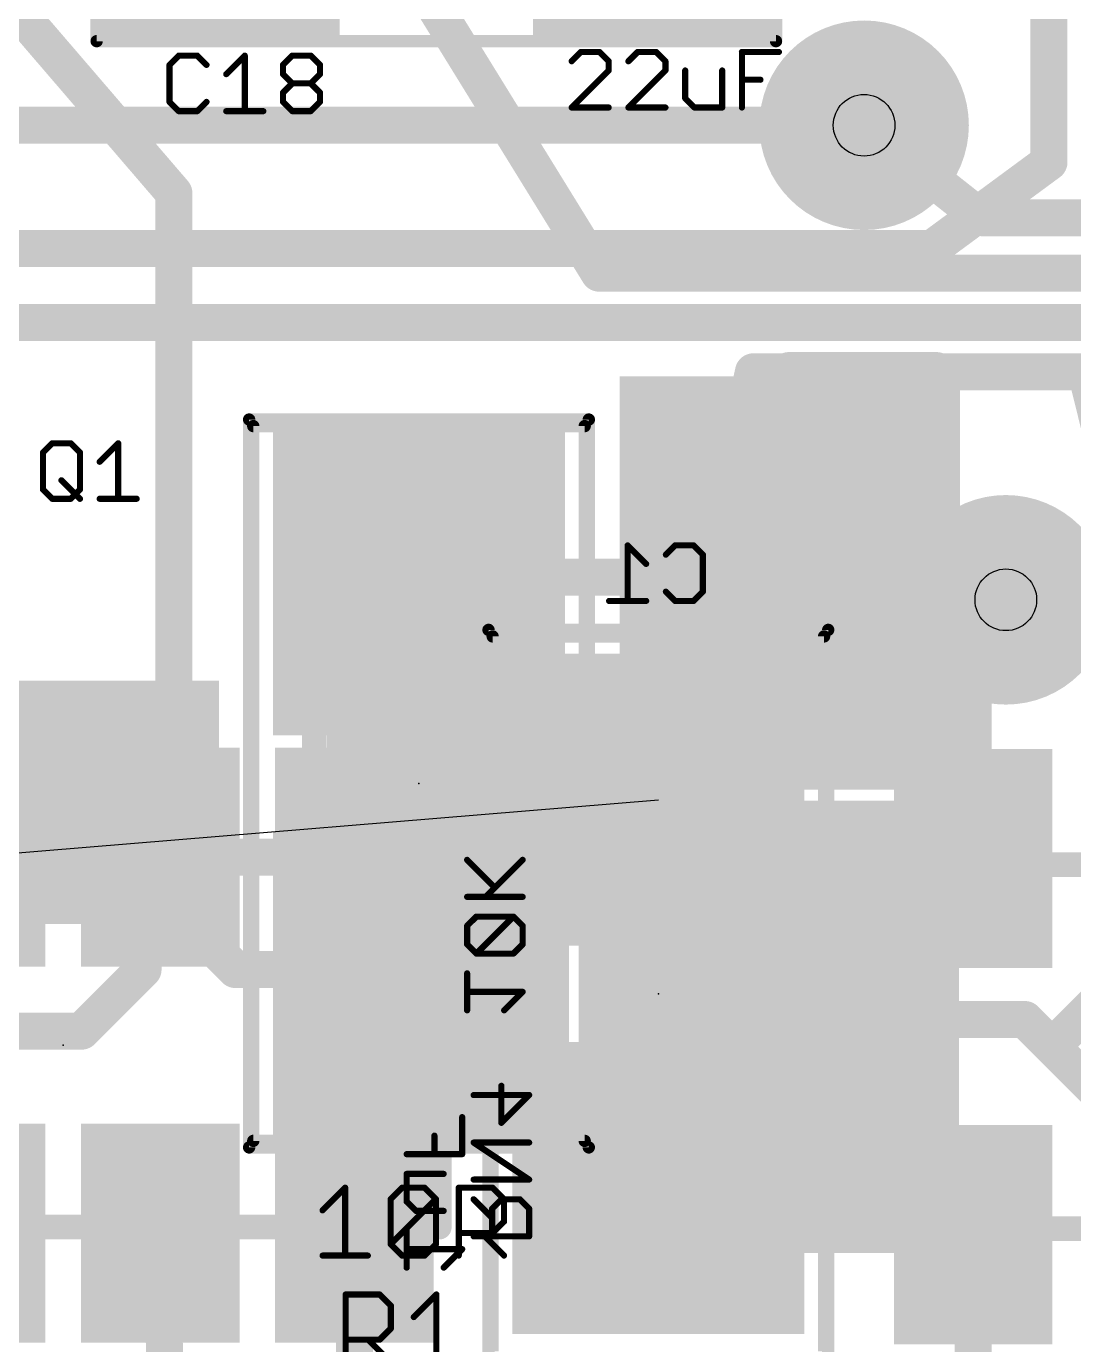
# Model space of a CAD drawing. Extents: x -10.2 to 81, y -3.9 to 69.4.
# Drawn here: x 55.78 to 60.1, y 43.54 to 48.97 of the extents above; entities that cross this region are included whole.
import ezdxf

# ---------------------------------------------------------------- set-up
doc = ezdxf.new("R2010")
doc.units = 0
for name, color, linetype in [('1', 22, 'CONTINUOUS'), ('16', 175, 'CONTINUOUS'), ('18', 82, 'CONTINUOUS'), ('19', 53, 'CONTINUOUS'), ('21', 253, 'CONTINUOUS'), ('22', 253, 'CONTINUOUS'), ('23', 7, 'CONTINUOUS'), ('24', 7, 'CONTINUOUS'), ('25', 253, 'CONTINUOUS'), ('26', 253, 'CONTINUOUS'), ('27', 253, 'CONTINUOUS'), ('28', 253, 'CONTINUOUS'), ('29', 253, 'CONTINUOUS'), ('30', 253, 'CONTINUOUS'), ('31', 253, 'CONTINUOUS'), ('32', 253, 'CONTINUOUS'), ('35', 253, 'CONTINUOUS'), ('36', 253, 'CONTINUOUS'), ('39', 22, 'CONTINUOUS'), ('40', 175, 'CONTINUOUS'), ('44', 253, 'CONTINUOUS'), ('51', 253, 'CONTINUOUS'), ('52', 253, 'CONTINUOUS')]:
    doc.layers.add(name, color=color, linetype=linetype)

# ---------------------------------------------------------------- blocks, each defined once
blk = doc.blocks.new('RECT')
blk.add_solid([(-0.5, -0.5), (0.5, -0.5), (-0.5, 0.5), (0.5, 0.5)])
blk = doc.blocks.new('ROUNDV')
at = {"const_width": 0.5}
blk.add_lwpolyline([(0, -0.25, 1), (0, 0.25, 1), (0, -0.25)], format="xyb", dxfattribs=at)

msp = doc.modelspace()

# ---------------------------------------------------------------- linework, layer by layer
at = {"layer": '1', "const_width": 0.1524}
for points in [[(59.9948, 48.4124), (59.9948, 52.578)], [(55.1688, 48.5648), (59.2328, 48.5648)], [(59.5122, 48.0568), (59.9948, 48.4124)], [(50.6984, 48.0568), (59.5122, 48.0568)], [(54.483, 47.752), (63.5, 47.752)], [(58.9002, 46.702), (58.9268, 46.7286)], [(57.3982, 46.702), (58.9002, 46.702)], [(59.817, 46.609), (60.452, 46.609)], [(56.0226, 45.7745), (56.0226, 45.7044)], [(56.0226, 45.7044), (56.642, 45.085)], [(60.579, 45.339), (60.0075, 44.7675)], [(56.642, 45.085), (57.3152, 45.085)], [(57.3152, 45.085), (57.3982, 45.002)], [(58.923, 44.8792), (59.8958, 44.8792)], [(59.8958, 44.8792), (60.0075, 44.7675)], [(60.0075, 44.7675), (61.341, 43.434)]]:
    msp.add_lwpolyline(points, dxfattribs=at)
at = {"layer": '1', "const_width": 0.0762}
for points in [[(59.2328, 48.5267, 1), (59.2328, 48.6029)], [(60.0174, 48.3817, 1), (59.9722, 48.4431)], [(59.9567, 48.4124, 1), (60.0329, 48.4124)], [(59.4896, 48.0875, 1), (59.5348, 48.0261)], [(59.5122, 48.0187, 1), (59.5122, 48.0949)], [(58.9537, 46.7016, 1), (58.8999, 46.7555)], [(57.3982, 46.7401, 1), (57.3982, 46.6639)], [(58.8732, 46.7289, 1), (58.9271, 46.675)], [(58.9002, 46.6639, 1), (58.9002, 46.7401)], [(59.817, 46.6471, 1), (59.817, 46.5709)], [(56.0607, 45.7745, 1), (55.9845, 45.7745)], [(56.0495, 45.7313, 1), (55.9957, 45.6775)], [(55.9845, 45.7044, 1), (56.0607, 45.7044)], [(56.642, 45.1231, 1), (56.642, 45.0469)], [(56.6151, 45.0581, 1), (56.6689, 45.1119)], [(57.3422, 45.1119, 1), (57.2883, 45.0581)], [(57.3152, 45.0469, 1), (57.3152, 45.1231)], [(57.3713, 44.975, 1), (57.4252, 45.0289)], [(58.923, 44.9173, 1), (58.923, 44.8411)], [(59.9228, 44.9061, 1), (59.8689, 44.8522)], [(59.8958, 44.8411, 1), (59.8958, 44.9173)], [(60.0344, 44.7944, 1), (59.9806, 44.7406)], [(59.9806, 44.7944, 1), (60.0344, 44.7406)], [(59.9806, 44.7406, 1), (60.0344, 44.7944)]]:
    msp.add_lwpolyline(points, format="xyb", dxfattribs=at)
at = {"layer": '16', "const_width": 0.1524}
for points in [[(56.388, 48.2854), (54.991, 49.911)], [(58.1406, 47.9552), (57.404, 49.149)], [(59.7154, 48.1838), (59.2328, 48.5648)], [(56.388, 45.6194), (56.388, 48.2854)], [(62.6872, 48.1838), (59.7154, 48.1838)], [(62.5856, 47.9552), (58.1406, 47.9552)], [(58.7768, 47.5488), (58.3848, 45.7851)], [(60.1472, 47.5488), (58.7768, 47.5488)], [(60.4822, 46.1978), (60.1472, 47.5488)], [(59.6822, 46.4742), (59.817, 46.609)], [(59.6822, 45.5427), (59.6822, 46.4742)], [(56.388, 45.6194), (56.3319, 45.5485)], [(56.261, 45.4776), (56.3319, 45.5485)], [(57.1319, 45.5485), (56.3319, 45.5485)], [(57.1377, 45.5427), (57.1319, 45.5485)], [(59.6822, 45.5427), (57.1377, 45.5427)], [(56.261, 45.085), (56.261, 45.4776)], [(56.007, 44.831), (56.261, 45.085)], [(54.991, 44.831), (56.007, 44.831)], [(58.5772, 43.9927), (58.3848, 44.1851)], [(56.3319, 43.9985), (56.3573, 43.3123)], [(57.1319, 43.9985), (57.1319, 43.4521)], [(59.6822, 43.9927), (58.5772, 43.9927)], [(59.6822, 43.9927), (59.6822, 43.1878)]]:
    msp.add_lwpolyline(points, dxfattribs=at)
at = {"layer": '16', "const_width": 0.0762}
for points in [[(59.2564, 48.5947, 1), (59.2092, 48.5349)], [(56.4261, 48.2854, 1), (56.3499, 48.2854)], [(56.3591, 48.2606, 1), (56.4169, 48.3102)], [(59.7154, 48.2219, 1), (59.7154, 48.1457)], [(59.6918, 48.1539, 1), (59.739, 48.2137)], [(58.1406, 47.9933, 1), (58.1406, 47.9171)], [(58.1082, 47.9352, 1), (58.173, 47.9752)], [(58.7768, 47.5869, 1), (58.7768, 47.5107)], [(58.814, 47.5405, 1), (58.7396, 47.5571)], [(60.1842, 47.558, 1), (60.1102, 47.5396)], [(59.8439, 46.5821, 1), (59.7901, 46.6359)], [(59.6552, 46.5011, 1), (59.7091, 46.4472)], [(59.7203, 46.4742, 1), (59.6441, 46.4742)], [(58.3476, 45.7934, 1), (58.422, 45.7769)], [(56.4179, 45.5958, 1), (56.3581, 45.643)], [(56.3499, 45.6194, 1), (56.4261, 45.6194)], [(56.3319, 45.5866, 1), (56.3319, 45.5104)], [(56.302, 45.5721, 1), (56.3618, 45.5249)], [(56.3589, 45.5215, 1), (56.305, 45.5754)], [(57.1589, 45.5754, 1), (57.105, 45.5215)], [(57.1377, 45.5808, 1), (57.1377, 45.5046)], [(57.1108, 45.5158, 1), (57.1647, 45.5696)], [(57.1319, 45.5104, 1), (57.1319, 45.5866)], [(59.6822, 45.5046, 1), (59.6822, 45.5808)], [(56.2991, 45.4776, 1), (56.2229, 45.4776)], [(56.2341, 45.5045, 1), (56.2879, 45.4506)], [(59.6441, 45.5427, 1), (59.7203, 45.5427)], [(56.2879, 45.0581, 1), (56.2341, 45.1119)], [(56.2229, 45.085, 1), (56.2991, 45.085)], [(55.9801, 44.8579, 1), (56.0339, 44.8041)], [(56.007, 44.7929, 1), (56.007, 44.8691)], [(58.4117, 44.2121, 1), (58.3578, 44.1582)], [(56.37, 43.9999, 1), (56.2939, 43.9971)], [(57.17, 43.9985, 1), (57.0938, 43.9985)], [(58.5772, 44.0308, 1), (58.5772, 43.9546)], [(59.7203, 43.9927, 1), (59.6441, 43.9927)], [(59.6822, 43.9546, 1), (59.6822, 44.0308)], [(58.5503, 43.9658, 1), (58.6042, 44.0196)]]:
    msp.add_lwpolyline(points, format="xyb", dxfattribs=at)
at = {"layer": '19'}
msp.add_line((55.5319, 45.5485), (58.3848, 45.7851), dxfattribs=at)
at = {"layer": '21'}
for points, const_width in [([(56.0697, 48.9113), (56.0697, 50.3113)], 0.0508), ([(58.8697, 50.3113), (58.8697, 48.9113)], 0.0508), ([(58.8697, 48.9113), (56.0697, 48.9113)], 0.0508), ([(58.9268, 45.9286), (58.9268, 47.5286)], 0.2032), ([(58.9268, 47.5286), (59.5268, 47.5286)], 0.2032), ([(56.6982, 44.352), (56.6982, 47.352)], 0.0508), ([(56.6982, 47.352), (58.0982, 47.352)], 0.0508), ([(58.0982, 47.352), (58.0982, 44.352)], 0.0508), ([(59.5268, 45.9286), (58.9268, 45.9286)], 0.2032), ([(59.523, 45.6792), (58.923, 45.6792)], 0.2032), ([(58.923, 45.6792), (58.923, 44.0792)], 0.2032), ([(58.0982, 44.352), (56.6982, 44.352)], 0.0508), ([(58.923, 44.0792), (59.523, 44.0792)], 0.2032)]:
    msp.add_lwpolyline(points, dxfattribs=dict(at, const_width=const_width))
for points, const_width in [([(56.0697, 48.924, 1), (56.0697, 48.8986)], 0.0254), ([(56.057, 48.9113, 1), (56.0824, 48.9113)], 0.0254), ([(58.857, 48.9113, 1), (58.8824, 48.9113)], 0.0254), ([(58.8697, 48.8986, 1), (58.8697, 48.924)], 0.0254), ([(58.9776, 47.5286, 1), (58.876, 47.5286)], 0.1016), ([(58.9268, 47.5794, 1), (58.9268, 47.4778)], 0.1016), ([(59.5268, 47.4778, 1), (59.5268, 47.5794)], 0.1016), ([(56.7109, 47.352, 1), (56.6855, 47.352)], 0.0254), ([(56.6982, 47.3647, 1), (56.6982, 47.3393)], 0.0254), ([(58.1109, 47.352, 1), (58.0855, 47.352)], 0.0254), ([(58.0982, 47.3393, 1), (58.0982, 47.3647)], 0.0254), ([(58.9268, 45.9794, 1), (58.9268, 45.8778)], 0.1016), ([(59.5268, 45.8778, 1), (59.5268, 45.9794)], 0.1016), ([(58.876, 45.9286, 1), (58.9776, 45.9286)], 0.1016), ([(58.923, 45.73, 1), (58.923, 45.6284)], 0.1016), ([(58.9738, 45.6792, 1), (58.8722, 45.6792)], 0.1016), ([(59.523, 45.6284, 1), (59.523, 45.73)], 0.1016), ([(56.6982, 44.3647, 1), (56.6982, 44.3393)], 0.0254), ([(56.6855, 44.352, 1), (56.7109, 44.352)], 0.0254), ([(58.0855, 44.352, 1), (58.1109, 44.352)], 0.0254), ([(58.0982, 44.3393, 1), (58.0982, 44.3647)], 0.0254), ([(58.923, 44.13, 1), (58.923, 44.0284)], 0.1016), ([(59.523, 44.0284, 1), (59.523, 44.13)], 0.1016), ([(58.8722, 44.0792, 1), (58.9738, 44.0792)], 0.1016)]:
    msp.add_lwpolyline(points, format="xyb", dxfattribs=dict(at, const_width=const_width))
at = {"layer": '22'}
for points, const_width in [([(59.0848, 46.4851), (57.6848, 46.4851)], 0.0508), ([(57.6848, 46.4851), (57.6848, 43.4851)], 0.0508), ([(59.0848, 43.4851), (59.0848, 46.4851)], 0.0508), ([(57.4819, 44.0235), (57.4819, 45.5235)], 0.1016), ([(59.3322, 45.5177), (59.3322, 44.0177)], 0.1016), ([(58.4153, 44.9851), (58.3543, 44.9851)], 0.5588)]:
    msp.add_lwpolyline(points, dxfattribs=dict(at, const_width=const_width))
for points, const_width in [([(57.6848, 46.4978, 1), (57.6848, 46.4724)], 0.0254), ([(57.6975, 46.4851, 1), (57.6721, 46.4851)], 0.0254), ([(59.0975, 46.4851, 1), (59.0721, 46.4851)], 0.0254), ([(59.0848, 46.4724, 1), (59.0848, 46.4978)], 0.0254), ([(57.5073, 45.5235, 1), (57.4565, 45.5235)], 0.0508), ([(59.3576, 45.5177, 1), (59.3068, 45.5177)], 0.0508), ([(58.3543, 45.1248, 1), (58.3543, 44.8454)], 0.2794), ([(58.4153, 44.8454, 1), (58.4153, 45.1248)], 0.2794), ([(57.4565, 44.0235, 1), (57.5073, 44.0235)], 0.0508), ([(59.3068, 44.0177, 1), (59.3576, 44.0177)], 0.0508)]:
    msp.add_lwpolyline(points, format="xyb", dxfattribs=dict(at, const_width=const_width))
at = {"layer": '23'}
msp.add_point((57.3982, 45.852), dxfattribs=at)
at = {"layer": '24'}
for p in [(58.3848, 44.9851), (55.9319, 44.7735)]:
    msp.add_point(p, dxfattribs=at)
at = {"layer": '25', "const_width": 0.0254}
for points in [[(56.4081, 48.8517), (56.37, 48.8136)], [(56.4844, 48.8517), (56.4081, 48.8517)], [(56.5225, 48.8136), (56.4844, 48.8517)], [(56.6038, 48.7755), (56.6801, 48.8517)], [(56.6801, 48.8517), (56.6801, 48.623)], [(56.8377, 48.8136), (56.8759, 48.8517)], [(56.8759, 48.8517), (56.9521, 48.8517)], [(56.9521, 48.8517), (56.9903, 48.8136)], [(56.37, 48.8136), (56.37, 48.6611)], [(56.8377, 48.7755), (56.8377, 48.8136)], [(56.9903, 48.8136), (56.9903, 48.7755)], [(56.8759, 48.7373), (56.8377, 48.7755)], [(56.8377, 48.6992), (56.8759, 48.7373)], [(56.8759, 48.7373), (56.9521, 48.7373)], [(56.9903, 48.7755), (56.9521, 48.7373)], [(56.9521, 48.7373), (56.9903, 48.6992)], [(56.8377, 48.6611), (56.8377, 48.6992)], [(56.9903, 48.6992), (56.9903, 48.6611)], [(56.37, 48.6611), (56.4081, 48.623)], [(56.4081, 48.623), (56.4844, 48.623)], [(56.4844, 48.623), (56.5225, 48.6611)], [(56.6038, 48.623), (56.7564, 48.623)], [(56.8759, 48.623), (56.8377, 48.6611)], [(56.9521, 48.623), (56.8759, 48.623)], [(56.9903, 48.6611), (56.9521, 48.623)], [(55.8483, 47.216), (55.8865, 47.2541)], [(55.8483, 47.0634), (55.8483, 47.216)], [(55.8865, 47.2541), (55.9627, 47.2541)], [(55.9627, 47.2541), (56.0009, 47.216)], [(56.0009, 47.216), (56.0009, 47.0634)], [(56.0822, 47.1778), (56.1585, 47.2541)], [(56.1585, 47.2541), (56.1585, 47.0253)], [(55.9246, 47.1016), (56.0009, 47.0253)], [(55.8865, 47.0253), (55.8483, 47.0634)], [(56.0009, 47.0634), (55.9627, 47.0253)], [(55.9627, 47.0253), (55.8865, 47.0253)], [(56.0822, 47.0253), (56.2347, 47.0253)], [(57.0961, 43.4664), (57.0961, 43.746)], [(57.0961, 43.746), (57.2359, 43.746)], [(57.2359, 43.746), (57.2825, 43.6994)], [(57.3768, 43.6528), (57.47, 43.746)], [(57.47, 43.746), (57.47, 43.4664)], [(57.2825, 43.6994), (57.2825, 43.6062)], [(57.2825, 43.6062), (57.2359, 43.5596)], [(57.2359, 43.5596), (57.0961, 43.5596)], [(57.1893, 43.5596), (57.2825, 43.4664)]]:
    msp.add_lwpolyline(points, dxfattribs=at)
at = {"layer": '25', "const_width": 0.0127}
for points in [[(56.4081, 48.8581, 1), (56.4081, 48.8454)], [(56.4126, 48.8473, 1), (56.4036, 48.8562)], [(56.4889, 48.8562, 1), (56.4799, 48.8473)], [(56.4844, 48.8454, 1), (56.4844, 48.8581)], [(56.6865, 48.8517, 1), (56.6738, 48.8517)], [(56.6846, 48.8473, 1), (56.6756, 48.8562)], [(56.8759, 48.8581, 1), (56.8759, 48.8454)], [(56.8803, 48.8473, 1), (56.8714, 48.8562)], [(56.9566, 48.8562, 1), (56.9476, 48.8473)], [(56.9521, 48.8454, 1), (56.9521, 48.8581)], [(56.3763, 48.8136, 1), (56.3636, 48.8136)], [(56.3655, 48.8181, 1), (56.3745, 48.8091)], [(56.518, 48.8091, 1), (56.527, 48.8181)], [(56.8332, 48.8181, 1), (56.8422, 48.8091)], [(56.8441, 48.8136, 1), (56.8314, 48.8136)], [(56.9966, 48.8136, 1), (56.9839, 48.8136)], [(56.9858, 48.8091, 1), (56.9947, 48.8181)], [(56.5994, 48.78, 1), (56.6083, 48.771)], [(56.8422, 48.78, 1), (56.8332, 48.771)], [(56.8314, 48.7755, 1), (56.8441, 48.7755)], [(56.8759, 48.7437, 1), (56.8759, 48.731)], [(56.8803, 48.7329, 1), (56.8714, 48.7418)], [(56.8714, 48.7329, 1), (56.8803, 48.7418)], [(56.9566, 48.7418, 1), (56.9476, 48.7329)], [(56.9476, 48.7418, 1), (56.9566, 48.7329)], [(56.9521, 48.731, 1), (56.9521, 48.7437)], [(56.9839, 48.7755, 1), (56.9966, 48.7755)], [(56.9947, 48.771, 1), (56.9858, 48.78)], [(56.8332, 48.7037, 1), (56.8422, 48.6947)], [(56.8441, 48.6992, 1), (56.8314, 48.6992)], [(56.9966, 48.6992, 1), (56.9839, 48.6992)], [(56.9858, 48.6947, 1), (56.9947, 48.7037)], [(56.3745, 48.6656, 1), (56.3655, 48.6566)], [(56.3636, 48.6611, 1), (56.3763, 48.6611)], [(56.4081, 48.6293, 1), (56.4081, 48.6166)], [(56.4036, 48.6185, 1), (56.4126, 48.6274)], [(56.4799, 48.6274, 1), (56.4889, 48.6185)], [(56.4844, 48.6166, 1), (56.4844, 48.6293)], [(56.527, 48.6566, 1), (56.518, 48.6656)], [(56.6038, 48.6293, 1), (56.6038, 48.6166)], [(56.6738, 48.623, 1), (56.6865, 48.623)], [(56.7564, 48.6166, 1), (56.7564, 48.6293)], [(56.8422, 48.6656, 1), (56.8332, 48.6566)], [(56.8314, 48.6611, 1), (56.8441, 48.6611)], [(56.8759, 48.6293, 1), (56.8759, 48.6166)], [(56.8714, 48.6185, 1), (56.8803, 48.6274)], [(56.9476, 48.6274, 1), (56.9566, 48.6185)], [(56.9521, 48.6166, 1), (56.9521, 48.6293)], [(56.9839, 48.6611, 1), (56.9966, 48.6611)], [(56.9947, 48.6566, 1), (56.9858, 48.6656)], [(55.8547, 47.216, 1), (55.842, 47.216)], [(55.8439, 47.2205, 1), (55.8528, 47.2115)], [(55.8865, 47.2605, 1), (55.8865, 47.2478)], [(55.891, 47.2496, 1), (55.882, 47.2586)], [(55.9672, 47.2586, 1), (55.9582, 47.2496)], [(55.9627, 47.2478, 1), (55.9627, 47.2605)], [(56.0072, 47.216, 1), (55.9945, 47.216)], [(55.9964, 47.2115, 1), (56.0054, 47.2205)], [(56.1648, 47.2541, 1), (56.1521, 47.2541)], [(56.163, 47.2496, 1), (56.154, 47.2586)], [(56.0777, 47.1823, 1), (56.0867, 47.1734)], [(55.9291, 47.1061, 1), (55.9201, 47.0971)], [(55.8528, 47.0679, 1), (55.8439, 47.059)], [(55.842, 47.0634, 1), (55.8547, 47.0634)], [(55.9945, 47.0634, 1), (56.0072, 47.0634)], [(56.0054, 47.059, 1), (55.9964, 47.0679)], [(55.8865, 47.0317, 1), (55.8865, 47.019)], [(55.882, 47.0208, 1), (55.891, 47.0298)], [(55.9582, 47.0298, 1), (55.9672, 47.0208)], [(55.9627, 47.019, 1), (55.9627, 47.0317)], [(55.9964, 47.0208, 1), (56.0054, 47.0298)], [(56.0822, 47.0317, 1), (56.0822, 47.019)], [(56.1521, 47.0253, 1), (56.1648, 47.0253)], [(56.2347, 47.019, 1), (56.2347, 47.0317)], [(57.1025, 43.746, 1), (57.0898, 43.746)], [(57.0961, 43.7524, 1), (57.0961, 43.7397)], [(57.2404, 43.7505, 1), (57.2314, 43.7416)], [(57.2359, 43.7397, 1), (57.2359, 43.7524)], [(57.4763, 43.746, 1), (57.4636, 43.746)], [(57.4745, 43.7416, 1), (57.4655, 43.7505)], [(57.2889, 43.6994, 1), (57.2762, 43.6994)], [(57.278, 43.695, 1), (57.287, 43.7039)], [(57.3723, 43.6573, 1), (57.3813, 43.6483)], [(57.2762, 43.6062, 1), (57.2889, 43.6062)], [(57.287, 43.6017, 1), (57.278, 43.6107)], [(57.0961, 43.566, 1), (57.0961, 43.5533)], [(57.1938, 43.5641, 1), (57.1848, 43.5551)], [(57.2314, 43.5641, 1), (57.2404, 43.5551)], [(57.2359, 43.5533, 1), (57.2359, 43.566)]]:
    msp.add_lwpolyline(points, format="xyb", dxfattribs=at)
at = {"layer": '26', "const_width": 0.0254}
for points in [[(58.3345, 46.757), (58.2582, 46.8332)], [(58.2582, 46.8332), (58.2582, 46.6044)], [(58.4158, 46.7951), (58.4539, 46.8332)], [(58.4539, 46.8332), (58.5302, 46.8332)], [(58.5302, 46.8332), (58.5683, 46.7951)], [(58.5683, 46.7951), (58.5683, 46.6426)], [(58.3345, 46.6044), (58.1819, 46.6044)], [(58.4539, 46.6044), (58.4158, 46.6426)], [(58.5302, 46.6044), (58.4539, 46.6044)], [(58.5683, 46.6426), (58.5302, 46.6044)], [(57.7379, 44.4535), (57.7379, 44.606)], [(57.6235, 44.5679), (57.8523, 44.5679)], [(57.8523, 44.5679), (57.7379, 44.4535)], [(57.8523, 44.2196), (57.6235, 44.3721)], [(57.6235, 44.3721), (57.8523, 44.3721)], [(57.6235, 44.2196), (57.8523, 44.2196)], [(57.6998, 44.062), (57.6235, 44.1382)], [(57.7379, 44.1382), (57.6998, 44.1001)], [(57.8142, 44.1382), (57.7379, 44.1382)], [(57.8523, 44.1001), (57.8142, 44.1382)], [(57.6998, 44.1001), (57.6998, 43.9857)], [(57.8523, 43.9857), (57.8523, 44.1001)], [(57.6235, 43.9857), (57.8523, 43.9857)]]:
    msp.add_lwpolyline(points, dxfattribs=at)
at = {"layer": '26', "const_width": 0.0127}
for points in [[(58.2627, 46.8377, 1), (58.2537, 46.8287)], [(58.2645, 46.8332, 1), (58.2518, 46.8332)], [(58.4539, 46.8396, 1), (58.4539, 46.8269)], [(58.4584, 46.8287, 1), (58.4494, 46.8377)], [(58.5347, 46.8377, 1), (58.5257, 46.8287)], [(58.5302, 46.8269, 1), (58.5302, 46.8396)], [(58.4113, 46.7996, 1), (58.4203, 46.7906)], [(58.5747, 46.7951, 1), (58.562, 46.7951)], [(58.5638, 46.7906, 1), (58.5728, 46.7996)], [(58.33, 46.7525, 1), (58.3389, 46.7615)], [(58.1819, 46.6108, 1), (58.1819, 46.5981)], [(58.3345, 46.5981, 1), (58.3345, 46.6108)], [(58.4203, 46.6471, 1), (58.4113, 46.6381)], [(58.4539, 46.6108, 1), (58.4539, 46.5981)], [(58.5302, 46.5981, 1), (58.5302, 46.6108)], [(58.562, 46.6426, 1), (58.5747, 46.6426)], [(58.5728, 46.6381, 1), (58.5638, 46.6471)], [(58.2518, 46.6044, 1), (58.2645, 46.6044)], [(58.4494, 46.6, 1), (58.4584, 46.6089)], [(58.5257, 46.6089, 1), (58.5347, 46.6)], [(57.7443, 44.606, 1), (57.7316, 44.606)], [(57.6235, 44.5742, 1), (57.6235, 44.5615)], [(57.8568, 44.5634, 1), (57.8478, 44.5724)], [(57.8523, 44.5615, 1), (57.8523, 44.5742)], [(57.7334, 44.458, 1), (57.7424, 44.449)], [(57.7316, 44.4535, 1), (57.7443, 44.4535)], [(57.6235, 44.3785, 1), (57.6235, 44.3658)], [(57.627, 44.3774, 1), (57.62, 44.3668)], [(57.8523, 44.3658, 1), (57.8523, 44.3785)], [(57.6235, 44.2259, 1), (57.6235, 44.2132)], [(57.8488, 44.2143, 1), (57.8558, 44.2249)], [(57.8523, 44.2132, 1), (57.8523, 44.2259)], [(57.628, 44.1427, 1), (57.619, 44.1337)], [(57.7379, 44.1446, 1), (57.7379, 44.1319)], [(57.7424, 44.1337, 1), (57.7334, 44.1427)], [(57.8187, 44.1427, 1), (57.8097, 44.1337)], [(57.8142, 44.1319, 1), (57.8142, 44.1446)], [(57.7061, 44.1001, 1), (57.6934, 44.1001)], [(57.6953, 44.1046, 1), (57.7043, 44.0956)], [(57.6953, 44.0575, 1), (57.7043, 44.0665)], [(57.8587, 44.1001, 1), (57.846, 44.1001)], [(57.8478, 44.0956, 1), (57.8568, 44.1046)], [(57.6235, 43.9921, 1), (57.6235, 43.9794)], [(57.6934, 43.9857, 1), (57.7061, 43.9857)], [(57.846, 43.9857, 1), (57.8587, 43.9857)], [(57.8523, 43.9794, 1), (57.8523, 43.9921)]]:
    msp.add_lwpolyline(points, format="xyb", dxfattribs=at)
at = {"layer": '27', "const_width": 0.0254}
for points in [[(58.0657, 48.8668), (58.0276, 48.8286)], [(58.142, 48.8668), (58.0657, 48.8668)], [(58.1801, 48.8286), (58.142, 48.8668)], [(58.2996, 48.8668), (58.2614, 48.8286)], [(58.3758, 48.8668), (58.2996, 48.8668)], [(58.414, 48.8286), (58.3758, 48.8668)], [(58.7292, 48.638), (58.7292, 48.8668)], [(58.7292, 48.8668), (58.8817, 48.8668)], [(58.0276, 48.638), (58.1801, 48.7905)], [(58.1801, 48.7905), (58.1801, 48.8286)], [(58.2614, 48.638), (58.414, 48.7905)], [(58.414, 48.7905), (58.414, 48.8286)], [(58.4953, 48.7905), (58.4953, 48.6761)], [(58.6478, 48.638), (58.6478, 48.7905)], [(58.7292, 48.7524), (58.8055, 48.7524)], [(58.4953, 48.6761), (58.5334, 48.638)], [(58.1801, 48.638), (58.0276, 48.638)], [(58.414, 48.638), (58.2614, 48.638)], [(58.5334, 48.638), (58.6478, 48.638)], [(57.0009, 44.0928), (57.0941, 44.186)], [(57.0941, 44.186), (57.0941, 43.9064)], [(57.2815, 44.1394), (57.3281, 44.186)], [(57.3281, 44.186), (57.4214, 44.186)], [(57.4214, 44.186), (57.468, 44.1394)], [(57.5622, 43.9064), (57.5622, 44.186)], [(57.5622, 44.186), (57.702, 44.186)], [(57.702, 44.186), (57.7486, 44.1394)], [(57.2815, 43.953), (57.2815, 44.1394)], [(57.2815, 43.953), (57.468, 44.1394)], [(57.468, 44.1394), (57.468, 43.953)], [(57.7486, 44.1394), (57.7486, 44.0462)], [(57.702, 43.9996), (57.5622, 43.9996)], [(57.6554, 43.9996), (57.7486, 43.9064)], [(57.7486, 44.0462), (57.702, 43.9996)], [(57.3281, 43.9064), (57.2815, 43.953)], [(57.468, 43.953), (57.4214, 43.9064)], [(57.0009, 43.9064), (57.1873, 43.9064)], [(57.4214, 43.9064), (57.3281, 43.9064)]]:
    msp.add_lwpolyline(points, dxfattribs=at)
at = {"layer": '27', "const_width": 0.0127}
for points in [[(58.0657, 48.8731, 1), (58.0657, 48.8604)], [(58.0702, 48.8623, 1), (58.0612, 48.8713)], [(58.1464, 48.8713, 1), (58.1375, 48.8623)], [(58.142, 48.8604, 1), (58.142, 48.8731)], [(58.2996, 48.8731, 1), (58.2996, 48.8604)], [(58.3041, 48.8623, 1), (58.2951, 48.8713)], [(58.3803, 48.8713, 1), (58.3713, 48.8623)], [(58.3758, 48.8604, 1), (58.3758, 48.8731)], [(58.7355, 48.8668, 1), (58.7228, 48.8668)], [(58.7292, 48.8731, 1), (58.7292, 48.8604)], [(58.8817, 48.8604, 1), (58.8817, 48.8731)], [(58.0231, 48.8331, 1), (58.032, 48.8242)], [(58.1864, 48.8286, 1), (58.1737, 48.8286)], [(58.1737, 48.7905, 1), (58.1864, 48.7905)], [(58.1756, 48.8242, 1), (58.1846, 48.8331)], [(58.1846, 48.786, 1), (58.1756, 48.795)], [(58.2569, 48.8331, 1), (58.2659, 48.8242)], [(58.4203, 48.8286, 1), (58.4076, 48.8286)], [(58.4076, 48.7905, 1), (58.4203, 48.7905)], [(58.4095, 48.8242, 1), (58.4185, 48.8331)], [(58.4185, 48.786, 1), (58.4095, 48.795)], [(58.5017, 48.7905, 1), (58.489, 48.7905)], [(58.6542, 48.7905, 1), (58.6415, 48.7905)], [(58.7292, 48.7587, 1), (58.7292, 48.746)], [(58.8055, 48.746, 1), (58.8055, 48.7587)], [(58.4998, 48.6806, 1), (58.4908, 48.6716)], [(58.489, 48.6761, 1), (58.5017, 48.6761)], [(58.0276, 48.6443, 1), (58.0276, 48.6316)], [(58.0231, 48.6425, 1), (58.032, 48.6335)], [(58.1801, 48.6316, 1), (58.1801, 48.6443)], [(58.2614, 48.6443, 1), (58.2614, 48.6316)], [(58.2569, 48.6425, 1), (58.2659, 48.6335)], [(58.414, 48.6316, 1), (58.414, 48.6443)], [(58.5334, 48.6443, 1), (58.5334, 48.6316)], [(58.529, 48.6335, 1), (58.5379, 48.6425)], [(58.6415, 48.638, 1), (58.6542, 48.638)], [(58.6478, 48.6316, 1), (58.6478, 48.6443)], [(58.7228, 48.638, 1), (58.7355, 48.638)], [(57.1005, 44.186, 1), (57.0878, 44.186)], [(57.0986, 44.1815, 1), (57.0896, 44.1905)], [(57.3281, 44.1923, 1), (57.3281, 44.1796)], [(57.3326, 44.1815, 1), (57.3237, 44.1905)], [(57.4258, 44.1905, 1), (57.4169, 44.1815)], [(57.4214, 44.1796, 1), (57.4214, 44.1923)], [(57.5685, 44.186, 1), (57.5558, 44.186)], [(57.5622, 44.1923, 1), (57.5622, 44.1796)], [(57.7065, 44.1905, 1), (57.6975, 44.1815)], [(57.702, 44.1796, 1), (57.702, 44.1923)], [(57.2879, 44.1394, 1), (57.2752, 44.1394)], [(57.2771, 44.1439, 1), (57.286, 44.1349)], [(57.4743, 44.1394, 1), (57.4616, 44.1394)], [(57.4725, 44.1349, 1), (57.4635, 44.1439)], [(57.4635, 44.1349, 1), (57.4725, 44.1439)], [(57.755, 44.1394, 1), (57.7423, 44.1394)], [(57.7441, 44.1349, 1), (57.7531, 44.1439)], [(56.9964, 44.0973, 1), (57.0054, 44.0883)], [(57.5622, 44.0059, 1), (57.5622, 43.9932)], [(57.6599, 44.0041, 1), (57.6509, 43.9951)], [(57.6975, 44.0041, 1), (57.7065, 43.9951)], [(57.702, 43.9932, 1), (57.702, 44.0059)], [(57.7423, 44.0462, 1), (57.755, 44.0462)], [(57.7531, 44.0417, 1), (57.7441, 44.0507)], [(57.286, 43.9575, 1), (57.2771, 43.9485)], [(57.2771, 43.9575, 1), (57.286, 43.9485)], [(57.2752, 43.953, 1), (57.2879, 43.953)], [(57.4616, 43.953, 1), (57.4743, 43.953)], [(57.4725, 43.9485, 1), (57.4635, 43.9575)], [(57.0009, 43.9127, 1), (57.0009, 43.9)], [(57.0878, 43.9064, 1), (57.1005, 43.9064)], [(57.1873, 43.9, 1), (57.1873, 43.9127)], [(57.3281, 43.9127, 1), (57.3281, 43.9)], [(57.3237, 43.9019, 1), (57.3326, 43.9108)], [(57.4169, 43.9108, 1), (57.4258, 43.9019)], [(57.4214, 43.9, 1), (57.4214, 43.9127)], [(57.5558, 43.9064, 1), (57.5685, 43.9064)], [(57.7441, 43.9019, 1), (57.7531, 43.9108)]]:
    msp.add_lwpolyline(points, format="xyb", dxfattribs=at)
at = {"layer": '28', "const_width": 0.0254}
for points in [[(57.711, 45.4229), (57.5966, 45.5373)], [(57.6729, 45.3847), (57.8254, 45.5373)], [(57.8254, 45.3847), (57.5966, 45.3847)], [(57.6348, 45.3034), (57.5966, 45.2653)], [(57.7873, 45.3034), (57.6348, 45.3034)], [(57.6348, 45.1509), (57.7873, 45.3034)], [(57.8254, 45.2653), (57.7873, 45.3034)], [(57.5966, 45.2653), (57.5966, 45.189)], [(57.8254, 45.189), (57.8254, 45.2653)], [(57.5966, 45.189), (57.6348, 45.1509)], [(57.6348, 45.1509), (57.7873, 45.1509)], [(57.7873, 45.1509), (57.8254, 45.189)], [(57.5966, 44.917), (57.5966, 45.0695)], [(57.8254, 44.9933), (57.5966, 44.9933)], [(57.7492, 44.917), (57.8254, 44.9933)], [(57.5763, 44.3244), (57.5763, 44.4769)], [(57.4619, 44.3244), (57.4619, 44.4007)], [(57.3475, 44.3244), (57.5763, 44.3244)], [(57.3475, 44.1286), (57.3475, 44.243)], [(57.3475, 44.243), (57.5, 44.243)], [(57.3856, 44.0905), (57.3475, 44.1286)], [(57.5, 44.0905), (57.3856, 44.0905)], [(57.3475, 43.8566), (57.3475, 44.0092)], [(57.5763, 43.9329), (57.3475, 43.9329)], [(57.5, 43.8566), (57.5763, 43.9329)]]:
    msp.add_lwpolyline(points, dxfattribs=at)
at = {"layer": '28', "const_width": 0.0127}
for points in [[(57.6011, 45.5418, 1), (57.5922, 45.5328)], [(57.8299, 45.5328, 1), (57.821, 45.5418)], [(57.7066, 45.4184, 1), (57.7155, 45.4274)], [(57.5966, 45.3911, 1), (57.5966, 45.3784)], [(57.6684, 45.3892, 1), (57.6774, 45.3803)], [(57.8254, 45.3784, 1), (57.8254, 45.3911)], [(57.6348, 45.3097, 1), (57.6348, 45.297)], [(57.6393, 45.2989, 1), (57.6303, 45.3079)], [(57.7918, 45.3079, 1), (57.7828, 45.2989)], [(57.7918, 45.2989, 1), (57.7828, 45.3079)], [(57.7873, 45.297, 1), (57.7873, 45.3097)], [(57.603, 45.2653, 1), (57.5903, 45.2653)], [(57.5922, 45.2698, 1), (57.6011, 45.2608)], [(57.8318, 45.2653, 1), (57.8191, 45.2653)], [(57.821, 45.2608, 1), (57.8299, 45.2698)], [(57.6011, 45.1935, 1), (57.5922, 45.1845)], [(57.5903, 45.189, 1), (57.603, 45.189)], [(57.6348, 45.1572, 1), (57.6348, 45.1445)], [(57.6303, 45.1554, 1), (57.6393, 45.1464)], [(57.6303, 45.1464, 1), (57.6393, 45.1554)], [(57.7828, 45.1554, 1), (57.7918, 45.1464)], [(57.7873, 45.1445, 1), (57.7873, 45.1572)], [(57.8191, 45.189, 1), (57.8318, 45.189)], [(57.8299, 45.1845, 1), (57.821, 45.1935)], [(57.603, 45.0695, 1), (57.5903, 45.0695)], [(57.5966, 44.9996, 1), (57.5966, 44.9869)], [(57.8299, 44.9888, 1), (57.821, 44.9977)], [(57.8254, 44.9869, 1), (57.8254, 44.9996)], [(57.5903, 44.917, 1), (57.603, 44.917)], [(57.7447, 44.9215, 1), (57.7537, 44.9125)], [(57.5826, 44.4769, 1), (57.5699, 44.4769)], [(57.4682, 44.4007, 1), (57.4555, 44.4007)], [(57.3475, 44.3307, 1), (57.3475, 44.318)], [(57.5763, 44.318, 1), (57.5763, 44.3307)], [(57.4555, 44.3244, 1), (57.4682, 44.3244)], [(57.5699, 44.3244, 1), (57.5826, 44.3244)], [(57.3538, 44.243, 1), (57.3411, 44.243)], [(57.3475, 44.2494, 1), (57.3475, 44.2367)], [(57.5, 44.2367, 1), (57.5, 44.2494)], [(57.3411, 44.1286, 1), (57.3538, 44.1286)], [(57.352, 44.1331, 1), (57.343, 44.1242)], [(57.3856, 44.0969, 1), (57.3856, 44.0842)], [(57.3811, 44.086, 1), (57.3901, 44.095)], [(57.5, 44.0842, 1), (57.5, 44.0969)], [(57.3538, 44.0092, 1), (57.3411, 44.0092)], [(57.3475, 43.9392, 1), (57.3475, 43.9265)], [(57.5808, 43.9284, 1), (57.5718, 43.9374)], [(57.5763, 43.9265, 1), (57.5763, 43.9392)], [(57.3411, 43.8566, 1), (57.3538, 43.8566)], [(57.4955, 43.8611, 1), (57.5045, 43.8521)]]:
    msp.add_lwpolyline(points, format="xyb", dxfattribs=at)
at = {"layer": '39', "const_width": 0.0508}
for points in [[(56.7152, 44.379), (56.7152, 47.325)], [(56.7152, 47.325), (58.0812, 47.325)], [(58.0812, 47.325), (58.0812, 44.379)], [(58.0812, 44.379), (56.7152, 44.379)]]:
    msp.add_lwpolyline(points, dxfattribs=at)
at = {"layer": '39', "const_width": 0.0254}
for points in [[(56.7279, 47.325, 1), (56.7025, 47.325)], [(56.7152, 47.3377, 1), (56.7152, 47.3123)], [(58.0939, 47.325, 1), (58.0685, 47.325)], [(58.0812, 47.3123, 1), (58.0812, 47.3377)], [(56.7152, 44.3917, 1), (56.7152, 44.3663)], [(56.7025, 44.379, 1), (56.7279, 44.379)], [(58.0685, 44.379, 1), (58.0939, 44.379)], [(58.0812, 44.3663, 1), (58.0812, 44.3917)]]:
    msp.add_lwpolyline(points, format="xyb", dxfattribs=at)
at = {"layer": '40', "const_width": 0.0508}
for points in [[(59.0678, 46.4581), (57.7018, 46.4581)], [(57.7018, 46.4581), (57.7018, 43.5121)], [(59.0678, 43.5121), (59.0678, 46.4581)]]:
    msp.add_lwpolyline(points, dxfattribs=at)
at = {"layer": '40', "const_width": 0.0254}
for points in [[(57.7018, 46.4708, 1), (57.7018, 46.4454)], [(57.7145, 46.4581, 1), (57.6891, 46.4581)], [(59.0805, 46.4581, 1), (59.0551, 46.4581)], [(59.0678, 46.4454, 1), (59.0678, 46.4708)]]:
    msp.add_lwpolyline(points, format="xyb", dxfattribs=at)
at = {"layer": '44'}
for centre in [(59.2328, 48.5648), (59.817, 46.609)]:
    msp.add_circle(centre, 0.127, dxfattribs=at)
at = {"layer": '51', "const_width": 0.1016}
for points in [[(56.9662, 45.496), (56.9662, 46.208)], [(57.8172, 45.496), (57.8172, 46.208)]]:
    msp.add_lwpolyline(points, dxfattribs=at)
at = {"layer": '51', "const_width": 0.0508}
for points in [[(56.9916, 46.208, 1), (56.9408, 46.208)], [(57.8426, 46.208, 1), (57.7918, 46.208)], [(56.9408, 45.496, 1), (56.9916, 45.496)], [(57.7918, 45.496, 1), (57.8426, 45.496)]]:
    msp.add_lwpolyline(points, format="xyb", dxfattribs=at)
at = {"layer": '52', "const_width": 0.1016}
for points in [[(56.1819, 45.5235), (55.6819, 45.5235)], [(56.9819, 45.5235), (56.4819, 45.5235)], [(57.4819, 45.5235), (57.2819, 45.5235)], [(59.5322, 45.5177), (59.3322, 45.5177)], [(60.3322, 45.5177), (59.8322, 45.5177)], [(57.9658, 44.6291), (57.9658, 45.3411)], [(58.8168, 44.6291), (58.8168, 45.3411)], [(55.6819, 44.0235), (56.1819, 44.0235)], [(56.4819, 44.0235), (56.9819, 44.0235)], [(57.2819, 44.0235), (57.4819, 44.0235)], [(59.3322, 44.0177), (59.5322, 44.0177)], [(59.8322, 44.0177), (60.3322, 44.0177)]]:
    msp.add_lwpolyline(points, dxfattribs=at)
at = {"layer": '52'}
for points, const_width in [([(56.1819, 45.5235, 0.4142), (56.3319, 45.3735)], 0.1016), ([(56.2073, 45.5235, 1), (56.1565, 45.5235)], 0.0508), ([(56.1819, 45.4981, 1), (56.1819, 45.5489)], 0.0508), ([(56.3319, 45.3735, 0.4142), (56.4819, 45.5235)], 0.1016), ([(56.4819, 45.5489, 1), (56.4819, 45.4981)], 0.0508), ([(56.5073, 45.5235, 1), (56.4565, 45.5235)], 0.0508), ([(56.9819, 45.5235, 0.4142), (57.1319, 45.3735)], 0.1016), ([(57.0073, 45.5235, 1), (56.9565, 45.5235)], 0.0508), ([(56.9819, 45.4981, 1), (56.9819, 45.5489)], 0.0508), ([(57.1319, 45.3735, 0.4142), (57.2819, 45.5235)], 0.1016), ([(57.2819, 45.5489, 1), (57.2819, 45.4981)], 0.0508), ([(57.3073, 45.5235, 1), (57.2565, 45.5235)], 0.0508), ([(57.4819, 45.4981, 1), (57.4819, 45.5489)], 0.0508), ([(59.3322, 45.5431, 1), (59.3322, 45.4923)], 0.0508), ([(59.5322, 45.5177, 0.4142), (59.6822, 45.3677)], 0.1016), ([(59.5576, 45.5177, 1), (59.5068, 45.5177)], 0.0508), ([(59.5322, 45.4923, 1), (59.5322, 45.5431)], 0.0508), ([(59.6822, 45.3677, 0.4142), (59.8322, 45.5177)], 0.1016), ([(59.8322, 45.5431, 1), (59.8322, 45.4923)], 0.0508), ([(59.8576, 45.5177, 1), (59.8068, 45.5177)], 0.0508), ([(56.3319, 45.3989, 1), (56.3319, 45.3481)], 0.0508), ([(56.3319, 45.3481, 1), (56.3319, 45.3989)], 0.0508), ([(57.1319, 45.3989, 1), (57.1319, 45.3481)], 0.0508), ([(57.1319, 45.3481, 1), (57.1319, 45.3989)], 0.0508), ([(57.9912, 45.3411, 1), (57.9404, 45.3411)], 0.0508), ([(58.8422, 45.3411, 1), (58.7914, 45.3411)], 0.0508), ([(59.6822, 45.3931, 1), (59.6822, 45.3423)], 0.0508), ([(59.6822, 45.3423, 1), (59.6822, 45.3931)], 0.0508), ([(57.9404, 44.6291, 1), (57.9912, 44.6291)], 0.0508), ([(58.7914, 44.6291, 1), (58.8422, 44.6291)], 0.0508), ([(56.3319, 44.1735, 0.4142), (56.1819, 44.0235)], 0.1016), ([(56.4819, 44.0235, 0.4142), (56.3319, 44.1735)], 0.1016), ([(56.3319, 44.1989, 1), (56.3319, 44.1481)], 0.0508), ([(56.3319, 44.1481, 1), (56.3319, 44.1989)], 0.0508), ([(57.1319, 44.1735, 0.4142), (56.9819, 44.0235)], 0.1016), ([(57.2819, 44.0235, 0.4142), (57.1319, 44.1735)], 0.1016), ([(57.1319, 44.1989, 1), (57.1319, 44.1481)], 0.0508), ([(57.1319, 44.1481, 1), (57.1319, 44.1989)], 0.0508), ([(59.6822, 44.1677, 0.4142), (59.5322, 44.0177)], 0.1016), ([(59.8322, 44.0177, 0.4142), (59.6822, 44.1677)], 0.1016), ([(59.6822, 44.1931, 1), (59.6822, 44.1423)], 0.0508), ([(59.6822, 44.1423, 1), (59.6822, 44.1931)], 0.0508), ([(56.1819, 43.9981, 1), (56.1819, 44.0489)], 0.0508), ([(56.4819, 44.0489, 1), (56.4819, 43.9981)], 0.0508), ([(56.9819, 43.9981, 1), (56.9819, 44.0489)], 0.0508), ([(57.2819, 44.0489, 1), (57.2819, 43.9981)], 0.0508), ([(57.4819, 43.9981, 1), (57.4819, 44.0489)], 0.0508), ([(59.3322, 44.0431, 1), (59.3322, 43.9923)], 0.0508), ([(59.5322, 43.9923, 1), (59.5322, 44.0431)], 0.0508), ([(59.8322, 44.0431, 1), (59.8322, 43.9923)], 0.0508), ([(56.1565, 44.0235, 1), (56.2073, 44.0235)], 0.0508), ([(56.4565, 44.0235, 1), (56.5073, 44.0235)], 0.0508), ([(56.9565, 44.0235, 1), (57.0073, 44.0235)], 0.0508), ([(57.2565, 44.0235, 1), (57.3073, 44.0235)], 0.0508), ([(59.5068, 44.0177, 1), (59.5576, 44.0177)], 0.0508), ([(59.8068, 44.0177, 1), (59.8576, 44.0177)], 0.0508)]:
    msp.add_lwpolyline(points, format="xyb", dxfattribs=dict(at, const_width=const_width))

# ---------------------------------------------------------------- block references
at = {"layer": '1'}
for p, xscale, yscale, rotation in [((58.9268, 46.7286), 1.2, 1.4, 180), ((56.0226, 45.7745), 0.8, 0.9, 270)]:
    msp.add_blockref('RECT', p, dxfattribs=dict(at, xscale=xscale, yscale=yscale, rotation=rotation))
at = {"layer": '1', "xscale": 1.1, "rotation": 90}
for p in [(57.3982, 46.702), (57.3982, 45.002)]:
    msp.add_blockref('RECT', p, dxfattribs=at)
at = {"layer": '1', "xscale": 1.2, "yscale": 1.4}
msp.add_blockref('RECT', (58.923, 44.8792), dxfattribs=at)
at = {"layer": '16', "rotation": 90}
for p in [(58.3848, 45.7851), (58.3848, 44.1851)]:
    msp.add_blockref('RECT', p, dxfattribs=at)
at = {"layer": '16', "xscale": 0.45, "yscale": 0.7}
for p in [(56.3319, 45.5485), (57.1319, 45.5485), (59.6822, 45.5427)]:
    msp.add_blockref('RECT', p, dxfattribs=at)
at = {"layer": '16', "xscale": 0.45, "yscale": 0.7, "rotation": 180}
for p in [(56.3319, 43.9985), (57.1319, 43.9985), (59.6822, 43.9927)]:
    msp.add_blockref('RECT', p, dxfattribs=at)
at = {"layer": '18', "xscale": 0.6604, "yscale": 0.6604}
for p in [(59.2328, 48.5648), (59.2328, 48.5648), (59.817, 46.609), (59.817, 46.609)]:
    msp.add_blockref('ROUNDV', p, dxfattribs=at)
at = {"layer": '21', "xscale": 0.4572, "yscale": 0.762, "rotation": 90}
msp.add_blockref('RECT', (57.3982, 45.852), dxfattribs=at)
at = {"layer": '29'}
for name, p, xscale, yscale in [('RECT', (56.5697, 49.6113), 1.0032, 1.4032), ('RECT', (58.3697, 49.6113), 1.0032, 1.4032), ('ROUNDV', (59.2328, 48.5648), 0.8636, 0.8636), ('ROUNDV', (59.817, 46.609), 0.8636, 0.8636), ('RECT', (58.923, 44.8792), 1.4032, 1.6032)]:
    msp.add_blockref(name, p, dxfattribs=dict(at, xscale=xscale, yscale=yscale))
for p, xscale, yscale, rotation in [((58.9268, 46.7286), 1.4032, 1.6032, 180), ((57.3982, 46.702), 1.3032, 1.2032, 90), ((56.0226, 45.7745), 1.0032, 1.1032, 270), ((57.3982, 45.002), 1.3032, 1.2032, 90)]:
    msp.add_blockref('RECT', p, dxfattribs=dict(at, xscale=xscale, yscale=yscale, rotation=rotation))
at = {"layer": '30'}
for name, p, xscale, yscale in [('ROUNDV', (59.2328, 48.5648), 0.8636, 0.8636), ('ROUNDV', (59.817, 46.609), 0.8636, 0.8636), ('RECT', (55.5319, 45.5485), 0.6532, 0.9032), ('RECT', (56.3319, 45.5485), 0.6532, 0.9032), ('RECT', (57.1319, 45.5485), 0.6532, 0.9032), ('RECT', (59.6822, 45.5427), 0.6532, 0.9032)]:
    msp.add_blockref(name, p, dxfattribs=dict(at, xscale=xscale, yscale=yscale))
for p, xscale, yscale, rotation in [((58.3848, 45.7851), 1.2032, 1.2032, 90), ((58.3848, 44.1851), 1.2032, 1.2032, 90), ((55.5319, 43.9985), 0.6532, 0.9032, 180), ((56.3319, 43.9985), 0.6532, 0.9032, 180), ((57.1319, 43.9985), 0.6532, 0.9032, 180), ((59.6822, 43.9927), 0.6532, 0.9032, 180)]:
    msp.add_blockref('RECT', p, dxfattribs=dict(at, xscale=xscale, yscale=yscale, rotation=rotation))
at = {"layer": '31'}
for p, xscale, yscale, rotation in [((58.9268, 46.7286), 1.2, 1.4, 180), ((56.0226, 45.7745), 0.8, 0.9, 270)]:
    msp.add_blockref('RECT', p, dxfattribs=dict(at, xscale=xscale, yscale=yscale, rotation=rotation))
at = {"layer": '31', "xscale": 1.1, "rotation": 90}
for p in [(57.3982, 46.702), (57.3982, 45.002)]:
    msp.add_blockref('RECT', p, dxfattribs=at)
at = {"layer": '31', "xscale": 1.2, "yscale": 1.4}
msp.add_blockref('RECT', (58.923, 44.8792), dxfattribs=at)
at = {"layer": '32', "rotation": 90}
for p in [(58.3848, 45.7851), (58.3848, 44.1851)]:
    msp.add_blockref('RECT', p, dxfattribs=at)
at = {"layer": '32', "xscale": 0.45, "yscale": 0.7}
for p in [(56.3319, 45.5485), (57.1319, 45.5485), (59.6822, 45.5427)]:
    msp.add_blockref('RECT', p, dxfattribs=at)
at = {"layer": '32', "xscale": 0.45, "yscale": 0.7, "rotation": 180}
for p in [(56.3319, 43.9985), (57.1319, 43.9985), (59.6822, 43.9927)]:
    msp.add_blockref('RECT', p, dxfattribs=at)
at = {"layer": '35', "xscale": 0.3998, "yscale": 0.6, "rotation": 90}
msp.add_blockref('RECT', (57.3982, 45.852), dxfattribs=at)
at = {"layer": '36', "xscale": 0.3998, "yscale": 0.6, "rotation": 90}
msp.add_blockref('RECT', (58.3848, 44.9851), dxfattribs=at)
at = {"layer": '51', "xscale": 0.5001, "yscale": 0.95, "rotation": 90}
for p in [(57.3931, 46.4322), (57.3931, 45.2638)]:
    msp.add_blockref('RECT', p, dxfattribs=at)
at = {"layer": '52', "xscale": 0.5001, "yscale": 0.95, "rotation": 90}
for p in [(58.3899, 45.5654), (58.3899, 44.397)]:
    msp.add_blockref('RECT', p, dxfattribs=at)

doc.saveas('drawing.dxf')
